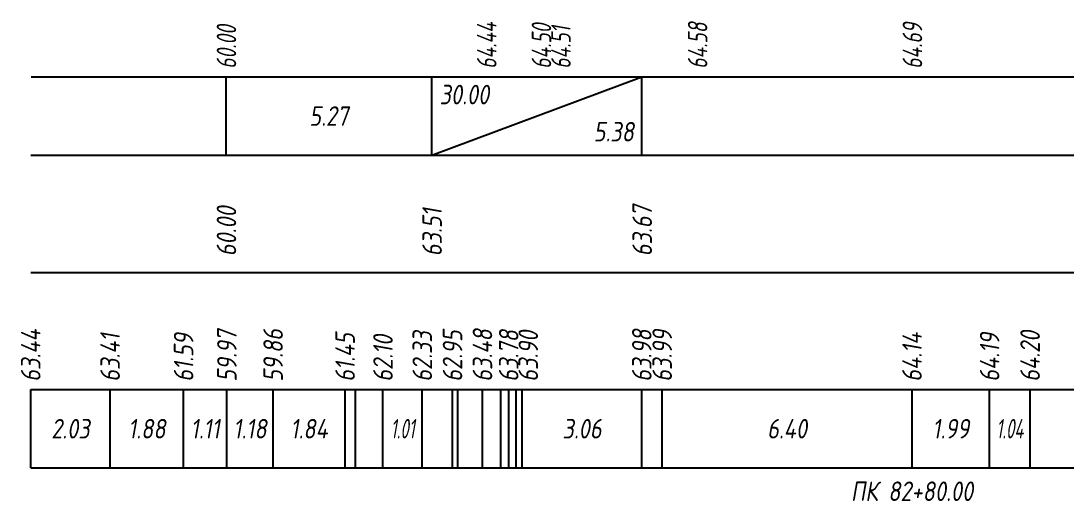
# Model space of a CAD drawing. Extents: x -717 to 1451, y -133302 to 233.
# Drawn here: x -378.7 to -244.7, y -130165 to -130103.6 of the extents above; entities that cross this region are included whole.
import ezdxf
from ezdxf.enums import TextEntityAlignment as Align

# ---------------------------------------------------------------- set-up
doc = ezdxf.new("R2010")
doc.units = 0
for name, color, linetype in [('Код_510', 7, 'Continuous'), ('Код_514', 1, 'Continuous'), ('Код_516', 1, 'Continuous'), ('Подписи поперечников', 7, 'Continuous'), ('Таблица', 7, 'Continuous')]:
    doc.layers.add(name, color=color, linetype=linetype)
doc.styles.add('М', font='romand.shx', dxfattribs={"width": 0.8, "oblique": 10, "height": 2.5})

msp = doc.modelspace()

# ---------------------------------------------------------------- linework, layer by layer
at = {"layer": 'Код_510'}
for p, q in [((-377.429, -130160.777), (-377.429, -130150.777)), ((-367.266, -130160.777), (-367.266, -130150.777)), ((-357.861, -130160.777), (-357.861, -130150.777)), ((-352.317, -130160.777), (-352.317, -130150.777)), ((-346.4, -130160.777), (-346.4, -130150.777)), ((-337.184, -130160.777), (-337.184, -130150.777)), ((-335.838, -130160.777), (-335.838, -130150.777)), ((-332.332, -130160.777), (-332.332, -130150.777)), ((-327.301, -130160.777), (-327.301, -130150.777)), ((-323.43, -130160.777), (-323.43, -130150.777)), ((-322.742, -130160.777), (-322.742, -130150.777)), ((-319.594, -130160.777), (-319.594, -130150.777)), ((-317.264, -130160.777), (-317.264, -130150.777)), ((-316.234, -130160.777), (-316.234, -130150.777)), ((-315.271, -130160.777), (-315.271, -130150.777)), ((-314.504, -130160.777), (-314.504, -130150.777)), ((-299.197, -130160.777), (-299.197, -130150.777)), ((-296.587, -130160.777), (-296.587, -130150.777)), ((-264.6, -130160.777), (-264.6, -130150.777)), ((-254.669, -130160.777), (-254.669, -130150.777)), ((-249.483, -130160.777), (-249.483, -130150.777))]:
    msp.add_line(p, q, dxfattribs=at)
at = {"layer": 'Код_516'}
for p, q in [((-352.429, -130120.777), (-352.429, -130110.777)), ((-326.097, -130120.777), (-326.097, -130110.777)), ((-326.097, -130120.777), (-299.197, -130110.777)), ((-299.197, -130120.777), (-299.197, -130110.777))]:
    msp.add_line(p, q, dxfattribs=at)
at = {"layer": 'Таблица'}
for p, q in [((-377.375, -130110.777), (-142.117, -130110.777)), ((-377.429, -130120.777), (-142.171, -130120.777)), ((-377.429, -130135.777), (-142.171, -130135.777)), ((-377.429, -130150.777), (-142.171, -130150.777)), ((-377.429, -130160.777), (-142.171, -130160.777))]:
    msp.add_line(p, q, dxfattribs=at)

# ---------------------------------------------------------------- texts
at = {"layer": 'Код_510', "style": 'М', "oblique": 10, "width": 0.8}
for s, p in [('63.44', (-377.429, -130149.777)), ('63.41', (-367.266, -130149.777)), ('61.59', (-357.861, -130149.777)), ('59.97', (-352.317, -130149.777)), ('59.86', (-346.4, -130149.777)), ('61.45', (-337.184, -130149.777)), ('62.10', (-332.332, -130149.777)), ('62.33', (-327.301, -130149.777)), ('62.95', (-323.43, -130149.777)), ('63.48', (-319.594, -130149.777)), ('63.78', (-316.234, -130149.777)), ('63.90', (-313.734, -130149.777)), ('63.98', (-299.197, -130149.777)), ('63.99', (-296.587, -130149.777)), ('64.14', (-264.6, -130149.777)), ('64.19', (-254.669, -130149.777)), ('64.20', (-249.483, -130149.777))]:
    msp.add_text(s, height=2.5, rotation=90, dxfattribs=at).set_placement(p, align=Align.MIDDLE_LEFT)
at = {"layer": 'Код_510', "style": 'М', "oblique": 10}
for s, width, p in [('2.03', 0.8, (-372.347, -130155.777)), ('1.88', 0.8, (-362.564, -130155.777)), ('1.11', 0.8, (-355.089, -130155.777)), ('1.18', 0.8, (-349.358, -130155.777)), ('1.84', 0.8, (-341.792, -130155.777)), ('1.01', 0.6, (-329.817, -130155.777)), ('3.06', 0.8, (-306.851, -130155.777)), ('6.40', 0.8, (-280.593, -130155.777)), ('1.99', 0.8, (-259.635, -130155.777)), ('1.04', 0.6, (-252.076, -130155.777))]:
    msp.add_text(s, height=2.5, dxfattribs=dict(at, width=width)).set_placement(p, align=Align.MIDDLE_CENTER)
at = {"layer": 'Код_514', "style": 'М', "oblique": 10, "width": 0.7}
for s, p in [('60.00', (-352.375, -130109.737)), ('64.44', (-319.046, -130109.737)), ('64.50', (-312.046, -130109.737)), ('64.51', (-309.546, -130109.737)), ('64.58', (-292.046, -130109.737)), ('64.69', (-264.546, -130109.737))]:
    msp.add_text(s, height=2.5, rotation=90, dxfattribs=at).set_placement(p, align=Align.MIDDLE_LEFT)
at = {"layer": 'Код_516', "style": 'М', "oblique": 10, "width": 0.8}
msp.add_text('30.00', height=2.5, dxfattribs=at).set_placement((-325.097, -130111.777), align=Align.TOP_LEFT)
msp.add_text('5.27', height=2.5, dxfattribs=at).set_placement((-339.263, -130115.777), align=Align.MIDDLE_CENTER)
msp.add_text('5.38', height=2.5, dxfattribs=at).set_placement((-300.197, -130119.777), align=Align.BOTTOM_RIGHT)
for s, p in [('60.00', (-352.375, -130133.726)), ('63.51', (-326.043, -130133.726)), ('63.67', (-299.143, -130133.726))]:
    msp.add_text(s, height=2.5, rotation=90, dxfattribs=at).set_placement(p, align=Align.MIDDLE_LEFT)
at = {"layer": 'Подписи поперечников', "style": 'М', "oblique": 10, "width": 0.8}
msp.add_text('ПК 82+80.00', height=2.5, dxfattribs=at).set_placement((-264.6, -130165.777), align=Align.BOTTOM_CENTER)

doc.saveas('drawing.dxf')
